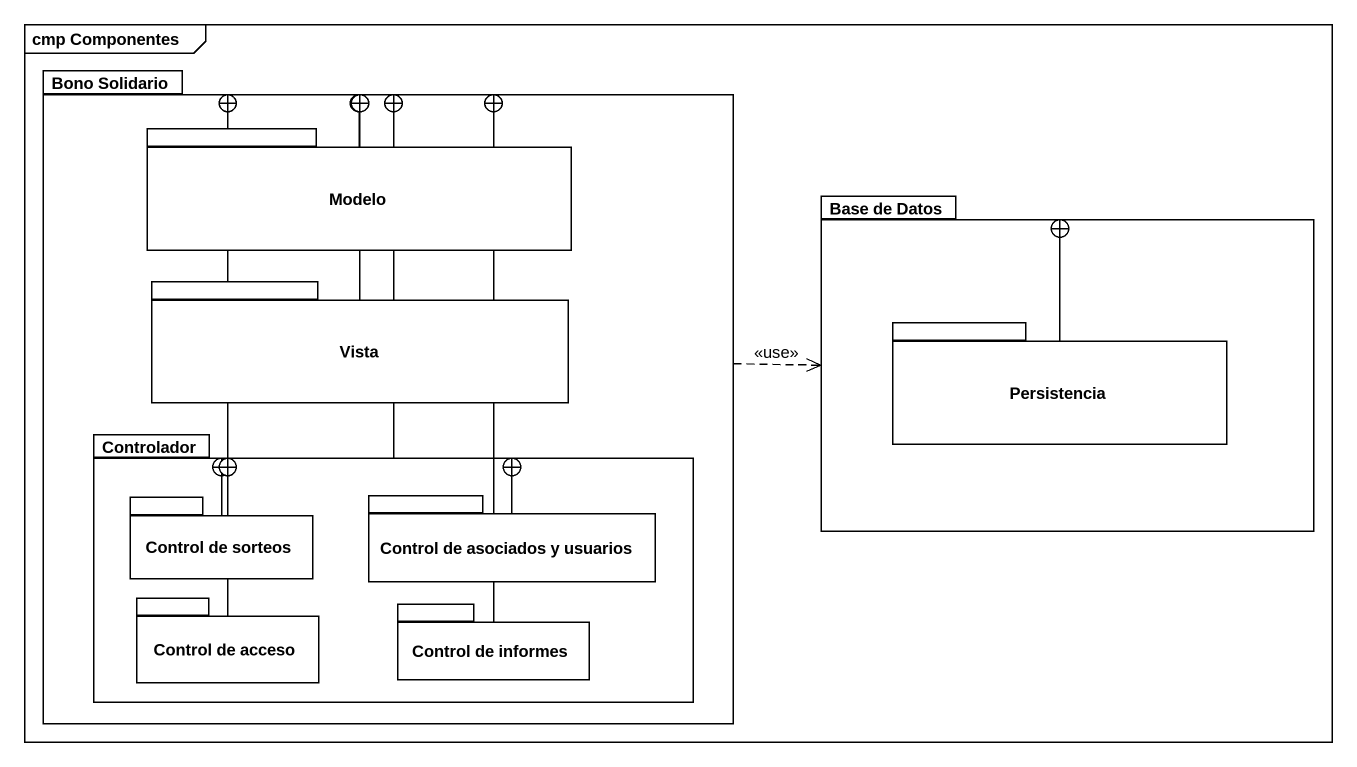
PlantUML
@startuml
mainframe cmp Componentes
package "Bono Solidario" as Bono_Solidario {
  package Modelo {
  }
  package Vista {
  }
  package Controlador {
    package "Control de sorteos" as Control_de_sorteos {
    }
    package "Control de asociados y usuarios" as Control_de_asociados_y {
    }
    package "Control de acceso" as Control_de_acceso {
    }
    package "Control de informes" as Control_de_informes {
    }
  }
}
package "Base de Datos" as Base_de_Datos {
  package Persistencia {
  }
}
Bono_Solidario .right.> Base_de_Datos : <<use>>
Modelo --+ Bono_Solidario
Vista --+ Bono_Solidario
Persistencia -up-+ Base_de_Datos
Controlador -up-+ Bono_Solidario
Control_de_sorteos -right-+ Controlador
Control_de_asociados_y -left-+ Controlador
Control_de_acceso -up-+ Bono_Solidario
Control_de_acceso -right-+ Controlador
Control_de_informes -up-+ Bono_Solidario
@enduml
